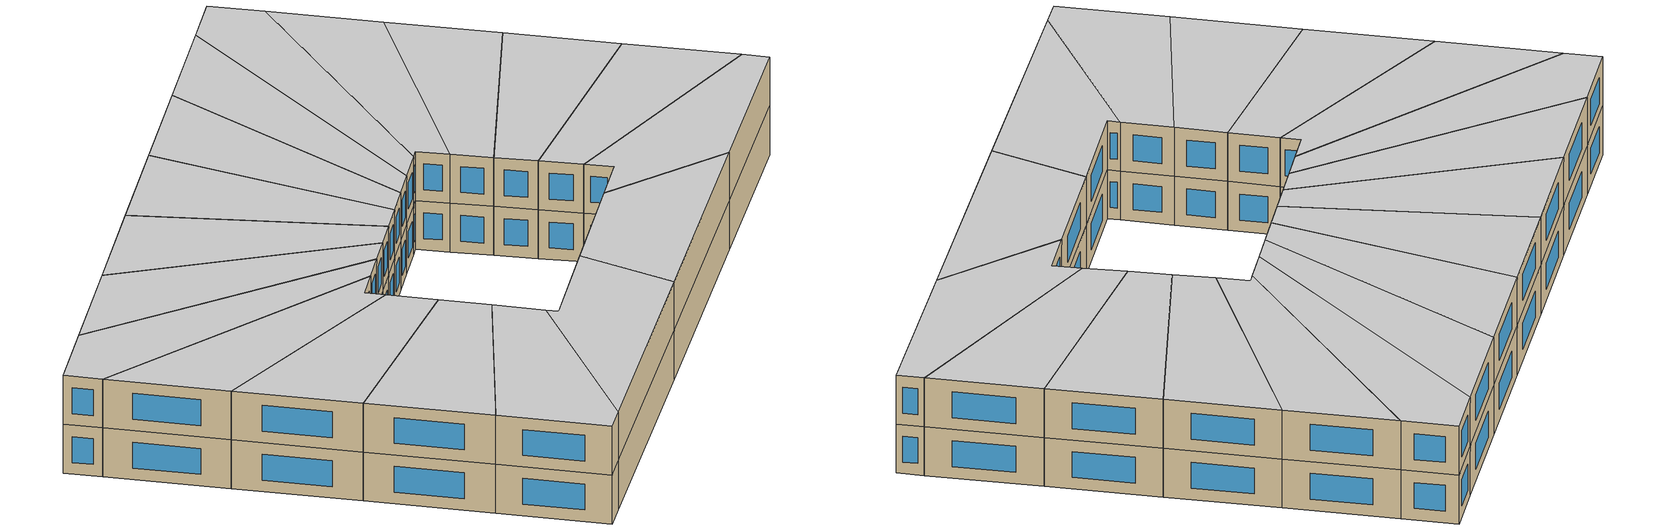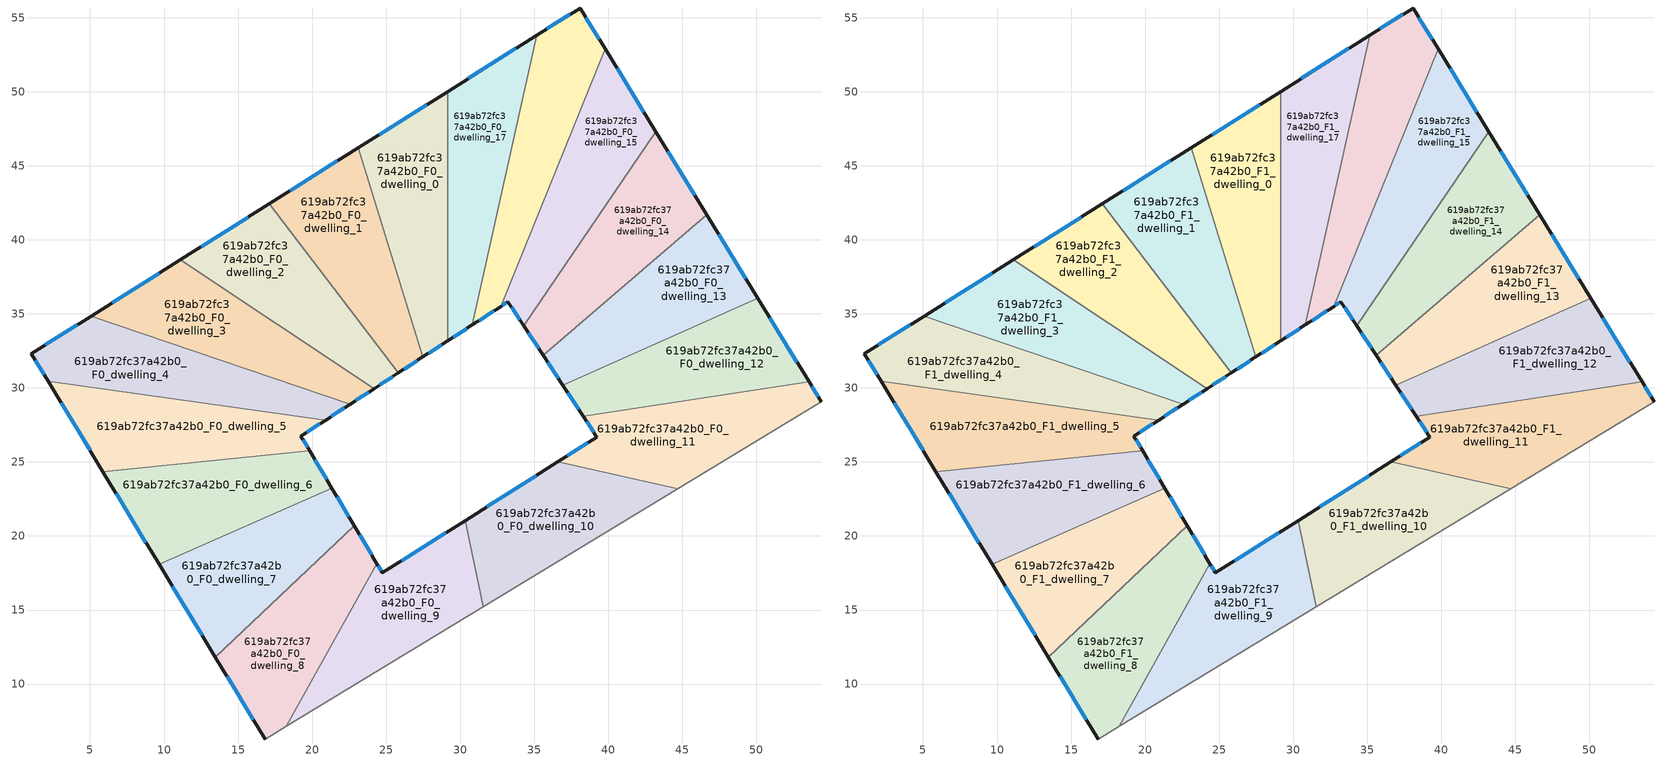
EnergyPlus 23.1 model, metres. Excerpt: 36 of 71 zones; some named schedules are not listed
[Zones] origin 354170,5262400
619ab72fc37a42b0_F0_dwelling_0
 floor ground (EU_floor_Construction): 29.15,50.01 29.15,33.17 27.48,32.09 23.12,46.22 z0
 wall outside (EU_wall_Construction): 27.48,32.09 29.15,33.17 / 29.15,50.01 23.12,46.22 z0:3
 wall to 619ab72fc37a42b0_F0_dwelling_1 (EU_wall_Construction): 23.12,46.22 27.48,32.09 z0:3
 wall to 619ab72fc37a42b0_F0_dwelling_17 (EU_wall_Construction): 29.15,33.17 29.15,50.01 z0:3
 window (EU_Window_Construction): 27.87,32.34 28.75,32.91 / 27.73,49.12 24.54,47.11 z0.7:2.3
619ab72fc37a42b0_F0_dwelling_1
 floor ground (EU_floor_Construction): 23.12,46.22 27.48,32.09 25.83,31.02 17.11,42.43 z0
 wall outside (EU_wall_Construction): 25.83,31.02 27.48,32.09 / 23.12,46.22 17.11,42.43 z0:3
 wall to 619ab72fc37a42b0_F0_dwelling_2 (EU_wall_Construction): 17.11,42.43 25.83,31.02 z0:3
 window (EU_Window_Construction): 26.22,31.27 27.09,31.84 / 21.71,45.33 18.52,43.32 z0.7:2.3
619ab72fc37a42b0_F0_dwelling_10
 floor ground (EU_floor_Construction): 44.69,23.2 31.55,15.22 30.33,21.04 36.6,25.01 z0
 wall outside (EU_wall_Construction): 36.6,25.01 30.33,21.04 z0:3
 wall to 619ab72fc37a42b0_F0_dwelling_11 (EU_wall_Construction): 44.69,23.2 36.6,25.01 z0:3
 wall adiabatic (EU_wall_Construction): 31.55,15.22 44.69,23.2 z0:3
 wall to 619ab72fc37a42b0_F0_dwelling_9 (EU_wall_Construction): 30.33,21.04 31.55,15.22 z0:3
 window (EU_Window_Construction): 35.12,24.08 31.8,21.97 z0.7:2.3
619ab72fc37a42b0_F0_dwelling_11
 floor ground (EU_floor_Construction): 53.56,30.41 54.38,29.07 44.69,23.2 36.6,25.01 39.24,26.68 38.32,28.08 z0
 wall outside (EU_wall_Construction): 38.32,28.08 39.24,26.68 36.6,25.01 / 54.38,29.07 53.56,30.41 z0:3
 wall to 619ab72fc37a42b0_F0_dwelling_12 (EU_wall_Construction): 53.56,30.41 38.32,28.08 z0:3
 wall adiabatic (EU_wall_Construction): 44.69,23.2 54.38,29.07 z0:3
 window (EU_Window_Construction): 38.62,26.29 37.22,25.4 / 38.53,27.75 39.02,27.01 / 54.18,29.39 53.75,30.09 z0.7:2.3
619ab72fc37a42b0_F0_dwelling_12
 floor ground (EU_floor_Construction): 50.1,36.06 53.56,30.41 38.32,28.08 36.94,30.17 z0
 wall outside (EU_wall_Construction): 36.94,30.17 38.32,28.08 / 53.56,30.41 50.1,36.06 z0:3
 wall to 619ab72fc37a42b0_F0_dwelling_13 (EU_wall_Construction): 50.1,36.06 36.94,30.17 z0:3
 window (EU_Window_Construction): 37.26,29.68 37.99,28.57 / 52.74,31.73 50.91,34.73 z0.7:2.3
619ab72fc37a42b0_F0_dwelling_13
 floor ground (EU_floor_Construction): 46.65,41.69 50.1,36.06 36.94,30.17 35.6,32.21 z0
 wall outside (EU_wall_Construction): 35.6,32.21 36.94,30.17 / 50.1,36.06 46.65,41.69 z0:3
 wall to 619ab72fc37a42b0_F0_dwelling_14 (EU_wall_Construction): 46.65,41.69 35.6,32.21 z0:3
 window (EU_Window_Construction): 35.91,31.73 36.63,30.65 / 49.29,37.38 47.46,40.36 z0.7:2.3
619ab72fc37a42b0_F0_dwelling_14
 floor ground (EU_floor_Construction): 43.21,47.3 46.65,41.69 35.6,32.21 34.28,34.21 z0
 wall outside (EU_wall_Construction): 34.28,34.21 35.6,32.21 / 46.65,41.69 43.21,47.3 z0:3
 wall to 619ab72fc37a42b0_F0_dwelling_15 (EU_wall_Construction): 43.21,47.3 34.28,34.21 z0:3
 window (EU_Window_Construction): 34.59,33.74 35.29,32.68 / 45.84,43.01 44.02,45.98 z0.7:2.3
619ab72fc37a42b0_F0_dwelling_15
 floor ground (EU_floor_Construction): 39.79,52.89 43.21,47.3 34.28,34.21 33.22,35.82 32.72,35.49 z0
 wall outside (EU_wall_Construction): 32.72,35.49 33.22,35.82 34.28,34.21 / 43.21,47.3 39.79,52.89 z0:3
 wall to 619ab72fc37a42b0_F0_dwelling_16 (EU_wall_Construction): 39.79,52.89 32.72,35.49 z0:3
 window (EU_Window_Construction): 33.47,35.44 34.03,34.58 / 32.84,35.57 33.11,35.74 / 42.41,48.61 40.59,51.58 z0.7:2.3
619ab72fc37a42b0_F0_dwelling_16
 floor ground (EU_floor_Construction): 38.1,55.65 39.79,52.89 32.72,35.49 30.83,34.26 35.17,53.81 z0
 wall outside (EU_wall_Construction): 30.83,34.26 32.72,35.49 / 39.79,52.89 38.1,55.65 35.17,53.81 z0:3
 wall to 619ab72fc37a42b0_F0_dwelling_17 (EU_wall_Construction): 35.17,53.81 30.83,34.26 z0:3
 window (EU_Window_Construction): 31.28,34.55 32.28,35.2 / 37.41,55.22 35.86,54.24 / 39.39,53.54 38.49,55 z0.7:2.3
619ab72fc37a42b0_F0_dwelling_17
 floor ground (EU_floor_Construction): 35.17,53.81 30.83,34.26 29.15,33.17 29.15,50.01 z0
 wall outside (EU_wall_Construction): 29.15,33.17 30.83,34.26 / 35.17,53.81 29.15,50.01 z0:3
 window (EU_Window_Construction): 29.54,33.43 30.44,34.01 / 33.76,52.92 30.56,50.91 z0.7:2.3
619ab72fc37a42b0_F0_dwelling_2
 floor ground (EU_floor_Construction): 17.11,42.43 25.83,31.02 24.2,29.96 11.09,38.64 z0
 wall outside (EU_wall_Construction): 24.2,29.96 25.83,31.02 / 17.11,42.43 11.09,38.64 z0:3
 wall to 619ab72fc37a42b0_F0_dwelling_3 (EU_wall_Construction): 11.09,38.64 24.2,29.96 z0:3
 window (EU_Window_Construction): 24.58,30.21 25.44,30.77 / 15.69,41.54 12.51,39.53 z0.7:2.3
619ab72fc37a42b0_F0_dwelling_3
 floor ground (EU_floor_Construction): 24.2,29.96 22.58,28.91 5.09,34.85 11.09,38.64 z0
 wall outside (EU_wall_Construction): 22.58,28.91 24.2,29.96 / 11.09,38.64 5.09,34.85 z0:3
 wall to 619ab72fc37a42b0_F0_dwelling_4 (EU_wall_Construction): 5.09,34.85 22.58,28.91 z0:3
 window (EU_Window_Construction): 22.96,29.15 23.82,29.71 / 9.68,37.75 6.5,35.74 z0.7:2.3
619ab72fc37a42b0_F0_dwelling_4
 floor ground (EU_floor_Construction): 22.58,28.91 20.91,27.82 2.18,30.43 1.04,32.3 5.09,34.85 z0
 wall outside (EU_wall_Construction): 20.91,27.82 22.58,28.91 / 5.09,34.85 1.04,32.3 2.18,30.43 z0:3
 wall to 619ab72fc37a42b0_F0_dwelling_5 (EU_wall_Construction): 2.18,30.43 20.91,27.82 z0:3
 window (EU_Window_Construction): 21.3,28.08 22.19,28.65 / 1.31,31.86 1.91,30.87 / 4.14,34.25 1.99,32.9 z0.7:2.3
619ab72fc37a42b0_F0_dwelling_5
 floor ground (EU_floor_Construction): 20.91,27.82 19.24,26.75 19.84,25.74 5.87,24.34 2.18,30.43 z0
 wall outside (EU_wall_Construction): 19.84,25.74 19.24,26.75 20.91,27.82 / 2.18,30.43 5.87,24.34 z0:3
 wall to 619ab72fc37a42b0_F0_dwelling_6 (EU_wall_Construction): 5.87,24.34 19.84,25.74 z0:3
 window (EU_Window_Construction): 19.64,27 20.52,27.57 / 19.7,25.98 19.38,26.51 / 3.04,29 5,25.77 z0.7:2.3
619ab72fc37a42b0_F0_dwelling_6
 floor ground (EU_floor_Construction): 19.84,25.74 21.34,23.23 9.67,18.09 5.87,24.34 z0
 wall outside (EU_wall_Construction): 21.34,23.23 19.84,25.74 / 5.87,24.34 9.67,18.09 z0:3
 wall to 619ab72fc37a42b0_F0_dwelling_7 (EU_wall_Construction): 9.67,18.09 21.34,23.23 z0:3
 window (EU_Window_Construction): 20.98,23.82 20.19,25.15 / 6.76,22.87 8.78,19.56 z0.7:2.3
619ab72fc37a42b0_F0_dwelling_7
 floor ground (EU_floor_Construction): 21.34,23.23 22.84,20.7 13.47,11.82 9.67,18.09 z0
 wall outside (EU_wall_Construction): 22.84,20.7 21.34,23.23 / 9.67,18.09 13.47,11.82 z0:3
 wall to 619ab72fc37a42b0_F0_dwelling_8 (EU_wall_Construction): 13.47,11.82 22.84,20.7 z0:3
 window (EU_Window_Construction): 22.49,21.29 21.69,22.64 / 10.56,16.61 12.58,13.29 z0.7:2.3
619ab72fc37a42b0_F0_dwelling_8
 floor ground (EU_floor_Construction): 22.84,20.7 24.38,18.12 18.27,7.16 16.83,6.29 13.47,11.82 z0
 wall outside (EU_wall_Construction): 24.38,18.12 22.84,20.7 / 13.47,11.82 16.83,6.29 z0:3
 wall to 619ab72fc37a42b0_F0_dwelling_9 (EU_wall_Construction): 18.27,7.16 24.38,18.12 z0:3
 wall adiabatic (EU_wall_Construction): 16.83,6.29 18.27,7.16 z0:3
 window (EU_Window_Construction): 24.01,18.72 23.2,20.09 / 14.26,10.52 16.04,7.59 z0.7:2.3
619ab72fc37a42b0_F0_dwelling_9
 floor ground (EU_floor_Construction): 30.33,21.04 31.55,15.22 18.27,7.16 24.38,18.12 24.74,17.5 z0
 wall outside (EU_wall_Construction): 30.33,21.04 24.74,17.5 24.38,18.12 z0:3
 wall adiabatic (EU_wall_Construction): 18.27,7.16 31.55,15.22 z0:3
 window (EU_Window_Construction): 24.66,17.65 24.46,17.97 / 29.02,20.21 26.05,18.33 z0.7:2.3
619ab72fc37a42b0_F1_dwelling_0
 floor to 619ab72fc37a42b0_F0_dwelling_0 (EU_floor_Construction): 29.15,50.01 29.15,33.17 27.48,32.09 23.12,46.22 z3
 wall outside (EU_wall_Construction): 27.48,32.09 29.15,33.17 / 29.15,50.01 23.12,46.22 z3:6
 wall to 619ab72fc37a42b0_F1_dwelling_1 (EU_wall_Construction): 23.12,46.22 27.48,32.09 z3:6
 wall to 619ab72fc37a42b0_F1_dwelling_17 (EU_wall_Construction): 29.15,33.17 29.15,50.01 z3:6
 window (EU_Window_Construction): 27.87,32.34 28.75,32.91 / 27.73,49.12 24.54,47.11 z3.7:5.3
 ceiling to 619ab72fc37a42b0_F2_dwelling_0 (EU_floor_Construction): 29.15,33.17 29.15,50.01 23.12,46.22 27.48,32.09 z6
619ab72fc37a42b0_F1_dwelling_1
 floor to 619ab72fc37a42b0_F0_dwelling_1 (EU_floor_Construction): 23.12,46.22 27.48,32.09 25.83,31.02 17.11,42.43 z3
 wall outside (EU_wall_Construction): 25.83,31.02 27.48,32.09 / 23.12,46.22 17.11,42.43 z3:6
 wall to 619ab72fc37a42b0_F1_dwelling_2 (EU_wall_Construction): 17.11,42.43 25.83,31.02 z3:6
 window (EU_Window_Construction): 26.22,31.27 27.09,31.84 / 21.71,45.33 18.52,43.32 z3.7:5.3
 ceiling to 619ab72fc37a42b0_F2_dwelling_1 (EU_floor_Construction): 27.48,32.09 23.12,46.22 17.11,42.43 25.83,31.02 z6
619ab72fc37a42b0_F1_dwelling_10
 floor to 619ab72fc37a42b0_F0_dwelling_10 (EU_floor_Construction): 44.69,23.2 31.55,15.22 30.33,21.04 36.6,25.01 z3
 wall outside (EU_wall_Construction): 36.6,25.01 30.33,21.04 z3:6
 wall to 619ab72fc37a42b0_F1_dwelling_11 (EU_wall_Construction): 44.69,23.2 36.6,25.01 z3:6
 wall adiabatic (EU_wall_Construction): 31.55,15.22 44.69,23.2 z3:6
 wall to 619ab72fc37a42b0_F1_dwelling_9 (EU_wall_Construction): 30.33,21.04 31.55,15.22 z3:6
 window (EU_Window_Construction): 35.12,24.08 31.8,21.97 z3.7:5.3
 ceiling to 619ab72fc37a42b0_F2_dwelling_10 (EU_floor_Construction): 44.69,23.2 36.6,25.01 30.33,21.04 31.55,15.22 z6
619ab72fc37a42b0_F1_dwelling_11
 floor to 619ab72fc37a42b0_F0_dwelling_11 (EU_floor_Construction): 53.56,30.41 54.38,29.07 44.69,23.2 36.6,25.01 39.24,26.68 38.32,28.08 z3
 wall outside (EU_wall_Construction): 38.32,28.08 39.24,26.68 36.6,25.01 / 54.38,29.07 53.56,30.41 z3:6
 wall to 619ab72fc37a42b0_F1_dwelling_12 (EU_wall_Construction): 53.56,30.41 38.32,28.08 z3:6
 wall adiabatic (EU_wall_Construction): 44.69,23.2 54.38,29.07 z3:6
 window (EU_Window_Construction): 38.62,26.29 37.22,25.4 / 38.53,27.75 39.02,27.01 / 54.18,29.39 53.75,30.09 z3.7:5.3
 ceiling to 619ab72fc37a42b0_F2_dwelling_11 (EU_floor_Construction): 54.38,29.07 53.56,30.41 38.32,28.08 39.24,26.68 36.6,25.01 44.69,23.2 z6
619ab72fc37a42b0_F1_dwelling_12
 floor to 619ab72fc37a42b0_F0_dwelling_12 (EU_floor_Construction): 50.1,36.06 53.56,30.41 38.32,28.08 36.94,30.17 z3
 wall outside (EU_wall_Construction): 36.94,30.17 38.32,28.08 / 53.56,30.41 50.1,36.06 z3:6
 wall to 619ab72fc37a42b0_F1_dwelling_13 (EU_wall_Construction): 50.1,36.06 36.94,30.17 z3:6
 window (EU_Window_Construction): 37.26,29.68 37.99,28.57 / 52.74,31.73 50.91,34.73 z3.7:5.3
 ceiling to 619ab72fc37a42b0_F2_dwelling_12 (EU_floor_Construction): 53.56,30.41 50.1,36.06 36.94,30.17 38.32,28.08 z6
619ab72fc37a42b0_F1_dwelling_13
 floor to 619ab72fc37a42b0_F0_dwelling_13 (EU_floor_Construction): 46.65,41.69 50.1,36.06 36.94,30.17 35.6,32.21 z3
 wall outside (EU_wall_Construction): 35.6,32.21 36.94,30.17 / 50.1,36.06 46.65,41.69 z3:6
 wall to 619ab72fc37a42b0_F1_dwelling_14 (EU_wall_Construction): 46.65,41.69 35.6,32.21 z3:6
 window (EU_Window_Construction): 35.91,31.73 36.63,30.65 / 49.29,37.38 47.46,40.36 z3.7:5.3
 ceiling to 619ab72fc37a42b0_F2_dwelling_13 (EU_floor_Construction): 50.1,36.06 46.65,41.69 35.6,32.21 36.94,30.17 z6
619ab72fc37a42b0_F1_dwelling_14
 floor to 619ab72fc37a42b0_F0_dwelling_14 (EU_floor_Construction): 43.21,47.3 46.65,41.69 35.6,32.21 34.28,34.21 z3
 wall outside (EU_wall_Construction): 34.28,34.21 35.6,32.21 / 46.65,41.69 43.21,47.3 z3:6
 wall to 619ab72fc37a42b0_F1_dwelling_15 (EU_wall_Construction): 43.21,47.3 34.28,34.21 z3:6
 window (EU_Window_Construction): 34.59,33.74 35.29,32.68 / 45.84,43.01 44.02,45.98 z3.7:5.3
 ceiling to 619ab72fc37a42b0_F2_dwelling_14 (EU_floor_Construction): 46.65,41.69 43.21,47.3 34.28,34.21 35.6,32.21 z6
619ab72fc37a42b0_F1_dwelling_15
 floor to 619ab72fc37a42b0_F0_dwelling_15 (EU_floor_Construction): 39.79,52.89 43.21,47.3 34.28,34.21 33.22,35.82 32.72,35.49 z3
 wall outside (EU_wall_Construction): 32.72,35.49 33.22,35.82 34.28,34.21 / 43.21,47.3 39.79,52.89 z3:6
 wall to 619ab72fc37a42b0_F1_dwelling_16 (EU_wall_Construction): 39.79,52.89 32.72,35.49 z3:6
 window (EU_Window_Construction): 33.47,35.44 34.03,34.58 / 32.84,35.57 33.11,35.74 / 42.41,48.61 40.59,51.58 z3.7:5.3
 ceiling to 619ab72fc37a42b0_F2_dwelling_15 (EU_floor_Construction): 34.28,34.21 43.21,47.3 39.79,52.89 32.72,35.49 33.22,35.82 z6
619ab72fc37a42b0_F1_dwelling_16
 floor to 619ab72fc37a42b0_F0_dwelling_16 (EU_floor_Construction): 38.1,55.65 39.79,52.89 32.72,35.49 30.83,34.26 35.17,53.81 z3
 wall outside (EU_wall_Construction): 30.83,34.26 32.72,35.49 / 39.79,52.89 38.1,55.65 35.17,53.81 z3:6
 wall to 619ab72fc37a42b0_F1_dwelling_17 (EU_wall_Construction): 35.17,53.81 30.83,34.26 z3:6
 window (EU_Window_Construction): 31.28,34.55 32.28,35.2 / 37.41,55.22 35.86,54.24 / 39.39,53.54 38.49,55 z3.7:5.3
 ceiling to 619ab72fc37a42b0_F2_dwelling_16 (EU_floor_Construction): 32.72,35.49 39.79,52.89 38.1,55.65 35.17,53.81 30.83,34.26 z6
619ab72fc37a42b0_F1_dwelling_17
 floor to 619ab72fc37a42b0_F0_dwelling_17 (EU_floor_Construction): 35.17,53.81 30.83,34.26 29.15,33.17 29.15,50.01 z3
 wall outside (EU_wall_Construction): 29.15,33.17 30.83,34.26 / 35.17,53.81 29.15,50.01 z3:6
 window (EU_Window_Construction): 29.54,33.43 30.44,34.01 / 33.76,52.92 30.56,50.91 z3.7:5.3
 ceiling to 619ab72fc37a42b0_F2_dwelling_17 (EU_floor_Construction): 30.83,34.26 35.17,53.81 29.15,50.01 29.15,33.17 z6
619ab72fc37a42b0_F1_dwelling_2
 floor to 619ab72fc37a42b0_F0_dwelling_2 (EU_floor_Construction): 17.11,42.43 25.83,31.02 24.2,29.96 11.09,38.64 z3
 wall outside (EU_wall_Construction): 24.2,29.96 25.83,31.02 / 17.11,42.43 11.09,38.64 z3:6
 wall to 619ab72fc37a42b0_F1_dwelling_3 (EU_wall_Construction): 11.09,38.64 24.2,29.96 z3:6
 window (EU_Window_Construction): 24.58,30.21 25.44,30.77 / 15.69,41.54 12.51,39.53 z3.7:5.3
 ceiling to 619ab72fc37a42b0_F2_dwelling_2 (EU_floor_Construction): 25.83,31.02 17.11,42.43 11.09,38.64 24.2,29.96 z6
619ab72fc37a42b0_F1_dwelling_3
 floor to 619ab72fc37a42b0_F0_dwelling_3 (EU_floor_Construction): 24.2,29.96 22.58,28.91 5.09,34.85 11.09,38.64 z3
 wall outside (EU_wall_Construction): 22.58,28.91 24.2,29.96 / 11.09,38.64 5.09,34.85 z3:6
 wall to 619ab72fc37a42b0_F1_dwelling_4 (EU_wall_Construction): 5.09,34.85 22.58,28.91 z3:6
 window (EU_Window_Construction): 22.96,29.15 23.82,29.71 / 9.68,37.75 6.5,35.74 z3.7:5.3
 ceiling to 619ab72fc37a42b0_F2_dwelling_3 (EU_floor_Construction): 24.2,29.96 11.09,38.64 5.09,34.85 22.58,28.91 z6
619ab72fc37a42b0_F1_dwelling_4
 floor to 619ab72fc37a42b0_F0_dwelling_4 (EU_floor_Construction): 22.58,28.91 20.91,27.82 2.18,30.43 1.04,32.3 5.09,34.85 z3
 wall outside (EU_wall_Construction): 20.91,27.82 22.58,28.91 / 5.09,34.85 1.04,32.3 2.18,30.43 z3:6
 wall to 619ab72fc37a42b0_F1_dwelling_5 (EU_wall_Construction): 2.18,30.43 20.91,27.82 z3:6
 window (EU_Window_Construction): 21.3,28.08 22.19,28.65 / 1.31,31.86 1.91,30.87 / 4.14,34.25 1.99,32.9 z3.7:5.3
 ceiling to 619ab72fc37a42b0_F2_dwelling_4 (EU_floor_Construction): 22.58,28.91 5.09,34.85 1.04,32.3 2.18,30.43 20.91,27.82 z6
619ab72fc37a42b0_F1_dwelling_5
 floor to 619ab72fc37a42b0_F0_dwelling_5 (EU_floor_Construction): 20.91,27.82 19.24,26.75 19.84,25.74 5.87,24.34 2.18,30.43 z3
 wall outside (EU_wall_Construction): 19.84,25.74 19.24,26.75 20.91,27.82 / 2.18,30.43 5.87,24.34 z3:6
 wall to 619ab72fc37a42b0_F1_dwelling_6 (EU_wall_Construction): 5.87,24.34 19.84,25.74 z3:6
 window (EU_Window_Construction): 19.64,27 20.52,27.57 / 19.7,25.98 19.38,26.51 / 3.04,29 5,25.77 z3.7:5.3
 ceiling to 619ab72fc37a42b0_F2_dwelling_5 (EU_floor_Construction): 19.84,25.74 19.24,26.75 20.91,27.82 2.18,30.43 5.87,24.34 z6
619ab72fc37a42b0_F1_dwelling_6
 floor to 619ab72fc37a42b0_F0_dwelling_6 (EU_floor_Construction): 19.84,25.74 21.34,23.23 9.67,18.09 5.87,24.34 z3
 wall outside (EU_wall_Construction): 21.34,23.23 19.84,25.74 / 5.87,24.34 9.67,18.09 z3:6
 wall to 619ab72fc37a42b0_F1_dwelling_7 (EU_wall_Construction): 9.67,18.09 21.34,23.23 z3:6
 window (EU_Window_Construction): 20.98,23.82 20.19,25.15 / 6.76,22.87 8.78,19.56 z3.7:5.3
 ceiling to 619ab72fc37a42b0_F2_dwelling_6 (EU_floor_Construction): 21.34,23.23 19.84,25.74 5.87,24.34 9.67,18.09 z6
619ab72fc37a42b0_F1_dwelling_7
 floor to 619ab72fc37a42b0_F0_dwelling_7 (EU_floor_Construction): 21.34,23.23 22.84,20.7 13.47,11.82 9.67,18.09 z3
 wall outside (EU_wall_Construction): 22.84,20.7 21.34,23.23 / 9.67,18.09 13.47,11.82 z3:6
 wall to 619ab72fc37a42b0_F1_dwelling_8 (EU_wall_Construction): 13.47,11.82 22.84,20.7 z3:6
 window (EU_Window_Construction): 22.49,21.29 21.69,22.64 / 10.56,16.61 12.58,13.29 z3.7:5.3
 ceiling to 619ab72fc37a42b0_F2_dwelling_7 (EU_floor_Construction): 22.84,20.7 21.34,23.23 9.67,18.09 13.47,11.82 z6
619ab72fc37a42b0_F1_dwelling_8
 floor to 619ab72fc37a42b0_F0_dwelling_8 (EU_floor_Construction): 22.84,20.7 24.38,18.12 18.27,7.16 16.83,6.29 13.47,11.82 z3
 wall outside (EU_wall_Construction): 24.38,18.12 22.84,20.7 / 13.47,11.82 16.83,6.29 z3:6
 wall to 619ab72fc37a42b0_F1_dwelling_9 (EU_wall_Construction): 18.27,7.16 24.38,18.12 z3:6
 wall adiabatic (EU_wall_Construction): 16.83,6.29 18.27,7.16 z3:6
 window (EU_Window_Construction): 24.01,18.72 23.2,20.09 / 14.26,10.52 16.04,7.59 z3.7:5.3
 ceiling to 619ab72fc37a42b0_F2_dwelling_8 (EU_floor_Construction): 18.27,7.16 24.38,18.12 22.84,20.7 13.47,11.82 16.83,6.29 z6
619ab72fc37a42b0_F1_dwelling_9
 floor to 619ab72fc37a42b0_F0_dwelling_9 (EU_floor_Construction): 30.33,21.04 31.55,15.22 18.27,7.16 24.38,18.12 24.74,17.5 z3
 wall outside (EU_wall_Construction): 30.33,21.04 24.74,17.5 24.38,18.12 z3:6
 wall adiabatic (EU_wall_Construction): 18.27,7.16 31.55,15.22 z3:6
 window (EU_Window_Construction): 24.66,17.65 24.46,17.97 / 29.02,20.21 26.05,18.33 z3.7:5.3
 ceiling to 619ab72fc37a42b0_F2_dwelling_9 (EU_floor_Construction): 31.55,15.22 30.33,21.04 24.74,17.5 24.38,18.12 18.27,7.16 z6
[Building]
EU S2 Campaign: North Axis=0; Terrain=City; Solar Distribution=FullExterior
[Site:Location]
Budapest.Ferenc.Liszt.Intl.AP: Latitude=47.437; Longitude=19.256; Time Zone=1; Elevation=185
[SizingPeriod:WeatherFileDays]
AnnualSizingPeriod: Begin Month=1; Begin Day of Month=1; End Month=12; End Day of Month=31; Day of Week for Start Day=Monday; Use Weather File Daylight Saving Period=No; Use Weather File Rain and Snow Indicators=No
[MATERIAL]
EU_InternalMass_Material: Roughness=MediumRough; Thickness=0.1; Conductivity=1; Density=1800; Specific Heat=900; Thermal Absorptance=0.9; Solar Absorptance=0.7; Visible Absorptance=0.7
[MATERIAL:NOMASS] Roughness=MediumRough; Thermal Absorptance=0.9; Solar Absorptance=0.7; Visible Absorptance=0.7
Name | Thermal Resistance
EU_wall_NoMass | 0.832559
EU_floor_NoMass | 0.872794
[WINDOWMATERIAL:SIMPLEGLAZINGSYSTEM]
EU_Window_SimpleGlazing: UFactor=2.79869; Solar Heat Gain Coefficient=0.75; Visible Transmittance=0.75
[CONSTRUCTION]
EU_wall_Construction: EU_wall_NoMass
EU_floor_Construction: EU_floor_NoMass
EU_Window_Construction: EU_Window_SimpleGlazing
EU_InternalMass_Construction: EU_InternalMass_Material
[ZONE] Type=1; Multiplier=1; Ceiling Height=autocalculate; Floor Area=autocalculate; Part of Total Floor Area=Yes
Name | Volume
619ab72fc37a42b0_F0_dwelling_0; 619ab72fc37a42b0_F1_dwelling_0 | 194.593
619ab72fc37a42b0_F0_dwelling_1; 619ab72fc37a42b0_F1_dwelling_1 | 194.573
619ab72fc37a42b0_F0_dwelling_10; 619ab72fc37a42b0_F1_dwelling_10 | 194.574
619ab72fc37a42b0_F0_dwelling_11; 619ab72fc37a42b0_F1_dwelling_11; 619ab72fc37a42b0_F0_dwelling_14; 619ab72fc37a42b0_F1_dwelling_14 | 194.588
619ab72fc37a42b0_F0_dwelling_12; 619ab72fc37a42b0_F1_dwelling_12 | 194.58
619ab72fc37a42b0_F0_dwelling_13; 619ab72fc37a42b0_F1_dwelling_13; 619ab72fc37a42b0_F0_dwelling_8; 619ab72fc37a42b0_F1_dwelling_8 | 194.547
619ab72fc37a42b0_F0_dwelling_15; 619ab72fc37a42b0_F1_dwelling_15; 619ab72fc37a42b0_F0_dwelling_6; 619ab72fc37a42b0_F1_dwelling_6 | 194.566
619ab72fc37a42b0_F0_dwelling_16; 619ab72fc37a42b0_F1_dwelling_16 | 194.614
619ab72fc37a42b0_F0_dwelling_17; 619ab72fc37a42b0_F1_dwelling_17 | 194.557
619ab72fc37a42b0_F0_dwelling_2; 619ab72fc37a42b0_F1_dwelling_2; 619ab72fc37a42b0_F0_dwelling_9; 619ab72fc37a42b0_F1_dwelling_9 | 194.562
619ab72fc37a42b0_F0_dwelling_3; 619ab72fc37a42b0_F1_dwelling_3; 619ab72fc37a42b0_F0_dwelling_5; 619ab72fc37a42b0_F1_dwelling_5 | 194.552
619ab72fc37a42b0_F0_dwelling_4; 619ab72fc37a42b0_F1_dwelling_4 | 194.587
619ab72fc37a42b0_F0_dwelling_7; 619ab72fc37a42b0_F1_dwelling_7 | 194.605
[INTERNALMASS] Construction=EU_InternalMass_Construction
Name | Zone or ZoneList | Surface Area
619ab72fc37a42b0_F0_dwelling_0_EU_InternalMass | 619ab72fc37a42b0_F0_dwelling_0 | 64.8643
619ab72fc37a42b0_F0_dwelling_1_EU_InternalMass | 619ab72fc37a42b0_F0_dwelling_1 | 64.8579
619ab72fc37a42b0_F0_dwelling_2_EU_InternalMass | 619ab72fc37a42b0_F0_dwelling_2 | 64.8541
619ab72fc37a42b0_F0_dwelling_3_EU_InternalMass | 619ab72fc37a42b0_F0_dwelling_3 | 64.8509
619ab72fc37a42b0_F0_dwelling_4_EU_InternalMass | 619ab72fc37a42b0_F0_dwelling_4 | 64.8622
619ab72fc37a42b0_F0_dwelling_5_EU_InternalMass | 619ab72fc37a42b0_F0_dwelling_5 | 64.8506
619ab72fc37a42b0_F0_dwelling_6_EU_InternalMass | 619ab72fc37a42b0_F0_dwelling_6 | 64.8552
619ab72fc37a42b0_F0_dwelling_7_EU_InternalMass | 619ab72fc37a42b0_F0_dwelling_7 | 64.8684
619ab72fc37a42b0_F0_dwelling_8_EU_InternalMass | 619ab72fc37a42b0_F0_dwelling_8 | 64.849
619ab72fc37a42b0_F0_dwelling_9_EU_InternalMass | 619ab72fc37a42b0_F0_dwelling_9 | 64.8537
619ab72fc37a42b0_F0_dwelling_10_EU_InternalMass | 619ab72fc37a42b0_F0_dwelling_10 | 64.858
619ab72fc37a42b0_F0_dwelling_11_EU_InternalMass | 619ab72fc37a42b0_F0_dwelling_11 | 64.8627
619ab72fc37a42b0_F0_dwelling_12_EU_InternalMass | 619ab72fc37a42b0_F0_dwelling_12 | 64.8599
619ab72fc37a42b0_F0_dwelling_13_EU_InternalMass | 619ab72fc37a42b0_F0_dwelling_13 | 64.8491
619ab72fc37a42b0_F0_dwelling_14_EU_InternalMass | 619ab72fc37a42b0_F0_dwelling_14 | 64.8625
619ab72fc37a42b0_F0_dwelling_15_EU_InternalMass | 619ab72fc37a42b0_F0_dwelling_15 | 64.8555
619ab72fc37a42b0_F0_dwelling_16_EU_InternalMass | 619ab72fc37a42b0_F0_dwelling_16 | 64.8713
619ab72fc37a42b0_F0_dwelling_17_EU_InternalMass | 619ab72fc37a42b0_F0_dwelling_17 | 64.8525
619ab72fc37a42b0_F1_dwelling_0_EU_InternalMass | 619ab72fc37a42b0_F1_dwelling_0 | 64.8643
619ab72fc37a42b0_F1_dwelling_1_EU_InternalMass | 619ab72fc37a42b0_F1_dwelling_1 | 64.8579
619ab72fc37a42b0_F1_dwelling_2_EU_InternalMass | 619ab72fc37a42b0_F1_dwelling_2 | 64.8541
619ab72fc37a42b0_F1_dwelling_3_EU_InternalMass | 619ab72fc37a42b0_F1_dwelling_3 | 64.8509
619ab72fc37a42b0_F1_dwelling_4_EU_InternalMass | 619ab72fc37a42b0_F1_dwelling_4 | 64.8622
619ab72fc37a42b0_F1_dwelling_5_EU_InternalMass | 619ab72fc37a42b0_F1_dwelling_5 | 64.8506
619ab72fc37a42b0_F1_dwelling_6_EU_InternalMass | 619ab72fc37a42b0_F1_dwelling_6 | 64.8552
619ab72fc37a42b0_F1_dwelling_7_EU_InternalMass | 619ab72fc37a42b0_F1_dwelling_7 | 64.8684
619ab72fc37a42b0_F1_dwelling_8_EU_InternalMass | 619ab72fc37a42b0_F1_dwelling_8 | 64.849
619ab72fc37a42b0_F1_dwelling_9_EU_InternalMass | 619ab72fc37a42b0_F1_dwelling_9 | 64.8537
619ab72fc37a42b0_F1_dwelling_10_EU_InternalMass | 619ab72fc37a42b0_F1_dwelling_10 | 64.858
619ab72fc37a42b0_F1_dwelling_11_EU_InternalMass | 619ab72fc37a42b0_F1_dwelling_11 | 64.8627
619ab72fc37a42b0_F1_dwelling_12_EU_InternalMass | 619ab72fc37a42b0_F1_dwelling_12 | 64.8599
619ab72fc37a42b0_F1_dwelling_13_EU_InternalMass | 619ab72fc37a42b0_F1_dwelling_13 | 64.8491
619ab72fc37a42b0_F1_dwelling_14_EU_InternalMass | 619ab72fc37a42b0_F1_dwelling_14 | 64.8625
619ab72fc37a42b0_F1_dwelling_15_EU_InternalMass | 619ab72fc37a42b0_F1_dwelling_15 | 64.8555
619ab72fc37a42b0_F1_dwelling_16_EU_InternalMass | 619ab72fc37a42b0_F1_dwelling_16 | 64.8713
619ab72fc37a42b0_F1_dwelling_17_EU_InternalMass | 619ab72fc37a42b0_F1_dwelling_17 | 64.8525
[OTHEREQUIPMENT] Fuel Type=Electricity; Design Level Calculation Method=Watts/Area; Power per Zone Floor Area=1; Fraction Latent=0; Fraction Radiant=0; Fraction Lost=0; Carbon Dioxide Generation Rate=0; EndUse Subcategory=EU_Step8_InternalGains
Name | Zone or ZoneList or Space or SpaceList | Schedule
EU_Step8_InternalGain_619ab72fc37a42b0_F0_dwelling_0_f000 | 619ab72fc37a42b0_F0_dwelling_0 | EU_Step8_GainSchedule_619ab72fc37a42b0_F0_dwelling_0_f000
EU_Step8_InternalGain_619ab72fc37a42b0_F0_dwelling_1_f000 | 619ab72fc37a42b0_F0_dwelling_1 | EU_Step8_GainSchedule_619ab72fc37a42b0_F0_dwelling_1_f000
EU_Step8_InternalGain_619ab72fc37a42b0_F0_dwelling_2_f000 | 619ab72fc37a42b0_F0_dwelling_2 | EU_Step8_GainSchedule_619ab72fc37a42b0_F0_dwelling_2_f000
EU_Step8_InternalGain_619ab72fc37a42b0_F0_dwelling_3_f000 | 619ab72fc37a42b0_F0_dwelling_3 | EU_Step8_GainSchedule_619ab72fc37a42b0_F0_dwelling_3_f000
EU_Step8_InternalGain_619ab72fc37a42b0_F0_dwelling_4_f000 | 619ab72fc37a42b0_F0_dwelling_4 | EU_Step8_GainSchedule_619ab72fc37a42b0_F0_dwelling_4_f000
EU_Step8_InternalGain_619ab72fc37a42b0_F0_dwelling_5_f000 | 619ab72fc37a42b0_F0_dwelling_5 | EU_Step8_GainSchedule_619ab72fc37a42b0_F0_dwelling_5_f000
EU_Step8_InternalGain_619ab72fc37a42b0_F0_dwelling_6_f000 | 619ab72fc37a42b0_F0_dwelling_6 | EU_Step8_GainSchedule_619ab72fc37a42b0_F0_dwelling_6_f000
EU_Step8_InternalGain_619ab72fc37a42b0_F0_dwelling_7_f000 | 619ab72fc37a42b0_F0_dwelling_7 | EU_Step8_GainSchedule_619ab72fc37a42b0_F0_dwelling_7_f000
EU_Step8_InternalGain_619ab72fc37a42b0_F0_dwelling_8_f000 | 619ab72fc37a42b0_F0_dwelling_8 | EU_Step8_GainSchedule_619ab72fc37a42b0_F0_dwelling_8_f000
EU_Step8_InternalGain_619ab72fc37a42b0_F0_dwelling_9_f000 | 619ab72fc37a42b0_F0_dwelling_9 | EU_Step8_GainSchedule_619ab72fc37a42b0_F0_dwelling_9_f000
EU_Step8_InternalGain_619ab72fc37a42b0_F0_dwelling_10_f000 | 619ab72fc37a42b0_F0_dwelling_10 | EU_Step8_GainSchedule_619ab72fc37a42b0_F0_dwelling_10_f000
EU_Step8_InternalGain_619ab72fc37a42b0_F0_dwelling_11_f000 | 619ab72fc37a42b0_F0_dwelling_11 | EU_Step8_GainSchedule_619ab72fc37a42b0_F0_dwelling_11_f000
EU_Step8_InternalGain_619ab72fc37a42b0_F0_dwelling_12_f000 | 619ab72fc37a42b0_F0_dwelling_12 | EU_Step8_GainSchedule_619ab72fc37a42b0_F0_dwelling_12_f000
EU_Step8_InternalGain_619ab72fc37a42b0_F0_dwelling_13_f000 | 619ab72fc37a42b0_F0_dwelling_13 | EU_Step8_GainSchedule_619ab72fc37a42b0_F0_dwelling_13_f000
EU_Step8_InternalGain_619ab72fc37a42b0_F0_dwelling_14_f000 | 619ab72fc37a42b0_F0_dwelling_14 | EU_Step8_GainSchedule_619ab72fc37a42b0_F0_dwelling_14_f000
EU_Step8_InternalGain_619ab72fc37a42b0_F0_dwelling_15_f000 | 619ab72fc37a42b0_F0_dwelling_15 | EU_Step8_GainSchedule_619ab72fc37a42b0_F0_dwelling_15_f000
EU_Step8_InternalGain_619ab72fc37a42b0_F0_dwelling_16_f000 | 619ab72fc37a42b0_F0_dwelling_16 | EU_Step8_GainSchedule_619ab72fc37a42b0_F0_dwelling_16_f000
EU_Step8_InternalGain_619ab72fc37a42b0_F0_dwelling_17_f000 | 619ab72fc37a42b0_F0_dwelling_17 | EU_Step8_GainSchedule_619ab72fc37a42b0_F0_dwelling_17_f000
EU_Step8_InternalGain_619ab72fc37a42b0_F1_dwelling_0_f000 | 619ab72fc37a42b0_F1_dwelling_0 | EU_Step8_GainSchedule_619ab72fc37a42b0_F1_dwelling_0_f000
EU_Step8_InternalGain_619ab72fc37a42b0_F1_dwelling_1_f000 | 619ab72fc37a42b0_F1_dwelling_1 | EU_Step8_GainSchedule_619ab72fc37a42b0_F1_dwelling_1_f000
EU_Step8_InternalGain_619ab72fc37a42b0_F1_dwelling_2_f000 | 619ab72fc37a42b0_F1_dwelling_2 | EU_Step8_GainSchedule_619ab72fc37a42b0_F1_dwelling_2_f000
EU_Step8_InternalGain_619ab72fc37a42b0_F1_dwelling_3_f000 | 619ab72fc37a42b0_F1_dwelling_3 | EU_Step8_GainSchedule_619ab72fc37a42b0_F1_dwelling_3_f000
EU_Step8_InternalGain_619ab72fc37a42b0_F1_dwelling_4_f000 | 619ab72fc37a42b0_F1_dwelling_4 | EU_Step8_GainSchedule_619ab72fc37a42b0_F1_dwelling_4_f000
EU_Step8_InternalGain_619ab72fc37a42b0_F1_dwelling_5_f000 | 619ab72fc37a42b0_F1_dwelling_5 | EU_Step8_GainSchedule_619ab72fc37a42b0_F1_dwelling_5_f000
EU_Step8_InternalGain_619ab72fc37a42b0_F1_dwelling_6_f000 | 619ab72fc37a42b0_F1_dwelling_6 | EU_Step8_GainSchedule_619ab72fc37a42b0_F1_dwelling_6_f000
EU_Step8_InternalGain_619ab72fc37a42b0_F1_dwelling_7_f000 | 619ab72fc37a42b0_F1_dwelling_7 | EU_Step8_GainSchedule_619ab72fc37a42b0_F1_dwelling_7_f000
EU_Step8_InternalGain_619ab72fc37a42b0_F1_dwelling_8_f000 | 619ab72fc37a42b0_F1_dwelling_8 | EU_Step8_GainSchedule_619ab72fc37a42b0_F1_dwelling_8_f000
EU_Step8_InternalGain_619ab72fc37a42b0_F1_dwelling_9_f000 | 619ab72fc37a42b0_F1_dwelling_9 | EU_Step8_GainSchedule_619ab72fc37a42b0_F1_dwelling_9_f000
EU_Step8_InternalGain_619ab72fc37a42b0_F1_dwelling_10_f000 | 619ab72fc37a42b0_F1_dwelling_10 | EU_Step8_GainSchedule_619ab72fc37a42b0_F1_dwelling_10_f000
EU_Step8_InternalGain_619ab72fc37a42b0_F1_dwelling_11_f000 | 619ab72fc37a42b0_F1_dwelling_11 | EU_Step8_GainSchedule_619ab72fc37a42b0_F1_dwelling_11_f000
EU_Step8_InternalGain_619ab72fc37a42b0_F1_dwelling_12_f000 | 619ab72fc37a42b0_F1_dwelling_12 | EU_Step8_GainSchedule_619ab72fc37a42b0_F1_dwelling_12_f000
EU_Step8_InternalGain_619ab72fc37a42b0_F1_dwelling_13_f000 | 619ab72fc37a42b0_F1_dwelling_13 | EU_Step8_GainSchedule_619ab72fc37a42b0_F1_dwelling_13_f000
EU_Step8_InternalGain_619ab72fc37a42b0_F1_dwelling_14_f000 | 619ab72fc37a42b0_F1_dwelling_14 | EU_Step8_GainSchedule_619ab72fc37a42b0_F1_dwelling_14_f000
EU_Step8_InternalGain_619ab72fc37a42b0_F1_dwelling_15_f000 | 619ab72fc37a42b0_F1_dwelling_15 | EU_Step8_GainSchedule_619ab72fc37a42b0_F1_dwelling_15_f000
EU_Step8_InternalGain_619ab72fc37a42b0_F1_dwelling_16_f000 | 619ab72fc37a42b0_F1_dwelling_16 | EU_Step8_GainSchedule_619ab72fc37a42b0_F1_dwelling_16_f000
EU_Step8_InternalGain_619ab72fc37a42b0_F1_dwelling_17_f000 | 619ab72fc37a42b0_F1_dwelling_17 | EU_Step8_GainSchedule_619ab72fc37a42b0_F1_dwelling_17_f000
[ZONEVENTILATION:DESIGNFLOWRATE] Schedule=EU_AlwaysOn; Design Flow Rate Calculation Method=AirChanges/Hour; Air Changes per Hour=0.475469; Ventilation Type=Natural; Fan Pressure Rise=0; Fan Total Efficiency=1; Constant Term Coefficient=1; Temperature Term Coefficient=0; Velocity Term Coefficient=0; Velocity Squared Term Coefficient=0; Minimum Indoor Temperature=-100; Maximum Indoor Temperature=100; Delta Temperature=-100; Minimum Outdoor Temperature=-100; Maximum Outdoor Temperature=100; Maximum Wind Speed=40
Name | Zone or ZoneList or Space or SpaceList
EU_ConstantAir_619ab72fc37a42b0_F0_dwelling_0 | 619ab72fc37a42b0_F0_dwelling_0
EU_ConstantAir_619ab72fc37a42b0_F0_dwelling_1 | 619ab72fc37a42b0_F0_dwelling_1
EU_ConstantAir_619ab72fc37a42b0_F0_dwelling_2 | 619ab72fc37a42b0_F0_dwelling_2
EU_ConstantAir_619ab72fc37a42b0_F0_dwelling_3 | 619ab72fc37a42b0_F0_dwelling_3
EU_ConstantAir_619ab72fc37a42b0_F0_dwelling_4 | 619ab72fc37a42b0_F0_dwelling_4
EU_ConstantAir_619ab72fc37a42b0_F0_dwelling_5 | 619ab72fc37a42b0_F0_dwelling_5
EU_ConstantAir_619ab72fc37a42b0_F0_dwelling_6 | 619ab72fc37a42b0_F0_dwelling_6
EU_ConstantAir_619ab72fc37a42b0_F0_dwelling_7 | 619ab72fc37a42b0_F0_dwelling_7
EU_ConstantAir_619ab72fc37a42b0_F0_dwelling_8 | 619ab72fc37a42b0_F0_dwelling_8
EU_ConstantAir_619ab72fc37a42b0_F0_dwelling_9 | 619ab72fc37a42b0_F0_dwelling_9
EU_ConstantAir_619ab72fc37a42b0_F0_dwelling_10 | 619ab72fc37a42b0_F0_dwelling_10
EU_ConstantAir_619ab72fc37a42b0_F0_dwelling_11 | 619ab72fc37a42b0_F0_dwelling_11
EU_ConstantAir_619ab72fc37a42b0_F0_dwelling_12 | 619ab72fc37a42b0_F0_dwelling_12
EU_ConstantAir_619ab72fc37a42b0_F0_dwelling_13 | 619ab72fc37a42b0_F0_dwelling_13
EU_ConstantAir_619ab72fc37a42b0_F0_dwelling_14 | 619ab72fc37a42b0_F0_dwelling_14
EU_ConstantAir_619ab72fc37a42b0_F0_dwelling_15 | 619ab72fc37a42b0_F0_dwelling_15
EU_ConstantAir_619ab72fc37a42b0_F0_dwelling_16 | 619ab72fc37a42b0_F0_dwelling_16
EU_ConstantAir_619ab72fc37a42b0_F0_dwelling_17 | 619ab72fc37a42b0_F0_dwelling_17
EU_ConstantAir_619ab72fc37a42b0_F1_dwelling_0 | 619ab72fc37a42b0_F1_dwelling_0
EU_ConstantAir_619ab72fc37a42b0_F1_dwelling_1 | 619ab72fc37a42b0_F1_dwelling_1
EU_ConstantAir_619ab72fc37a42b0_F1_dwelling_2 | 619ab72fc37a42b0_F1_dwelling_2
EU_ConstantAir_619ab72fc37a42b0_F1_dwelling_3 | 619ab72fc37a42b0_F1_dwelling_3
EU_ConstantAir_619ab72fc37a42b0_F1_dwelling_4 | 619ab72fc37a42b0_F1_dwelling_4
EU_ConstantAir_619ab72fc37a42b0_F1_dwelling_5 | 619ab72fc37a42b0_F1_dwelling_5
EU_ConstantAir_619ab72fc37a42b0_F1_dwelling_6 | 619ab72fc37a42b0_F1_dwelling_6
EU_ConstantAir_619ab72fc37a42b0_F1_dwelling_7 | 619ab72fc37a42b0_F1_dwelling_7
EU_ConstantAir_619ab72fc37a42b0_F1_dwelling_8 | 619ab72fc37a42b0_F1_dwelling_8
EU_ConstantAir_619ab72fc37a42b0_F1_dwelling_9 | 619ab72fc37a42b0_F1_dwelling_9
EU_ConstantAir_619ab72fc37a42b0_F1_dwelling_10 | 619ab72fc37a42b0_F1_dwelling_10
EU_ConstantAir_619ab72fc37a42b0_F1_dwelling_11 | 619ab72fc37a42b0_F1_dwelling_11
EU_ConstantAir_619ab72fc37a42b0_F1_dwelling_12 | 619ab72fc37a42b0_F1_dwelling_12
EU_ConstantAir_619ab72fc37a42b0_F1_dwelling_13 | 619ab72fc37a42b0_F1_dwelling_13
EU_ConstantAir_619ab72fc37a42b0_F1_dwelling_14 | 619ab72fc37a42b0_F1_dwelling_14
EU_ConstantAir_619ab72fc37a42b0_F1_dwelling_15 | 619ab72fc37a42b0_F1_dwelling_15
EU_ConstantAir_619ab72fc37a42b0_F1_dwelling_16 | 619ab72fc37a42b0_F1_dwelling_16
EU_ConstantAir_619ab72fc37a42b0_F1_dwelling_17 | 619ab72fc37a42b0_F1_dwelling_17
[HVACTEMPLATE:ZONE:IDEALLOADSAIRSYSTEM] System Availability Schedule=EU_AlwaysOn; Maximum Heating Supply Air Temperature=50; Minimum Cooling Supply Air Temperature=13; Maximum Heating Supply Air Humidity Ratio=0.0156; Minimum Cooling Supply Air Humidity Ratio=0.0077; Heating Limit=NoLimit; Cooling Limit=NoLimit; Heating Availability Schedule=EU_AlwaysOn; Cooling Availability Schedule=EU_CoolingOff; Dehumidification Control Type=ConstantSensibleHeatRatio; Cooling Sensible Heat Ratio=0.7; Dehumidification Setpoint=60; Humidification Control Type=None; Humidification Setpoint=30; Outdoor Air Method=None; Outdoor Air Flow Rate per Person=0.00944; Outdoor Air Flow Rate per Zone Floor Area=0; Outdoor Air Flow Rate per Zone=0; Demand Controlled Ventilation Type=None; Outdoor Air Economizer Type=NoEconomizer; Heat Recovery Type=None; Sensible Heat Recovery Effectiveness=0.7; Latent Heat Recovery Effectiveness=0.65
Name | Template Thermostat
619ab72fc37a42b0_F0_dwelling_0 | EU_HeatOnly_619ab72fc37a42b0_F0_dwelling_0
619ab72fc37a42b0_F0_dwelling_1 | EU_HeatOnly_619ab72fc37a42b0_F0_dwelling_1
619ab72fc37a42b0_F0_dwelling_2 | EU_HeatOnly_619ab72fc37a42b0_F0_dwelling_2
619ab72fc37a42b0_F0_dwelling_3 | EU_HeatOnly_619ab72fc37a42b0_F0_dwelling_3
619ab72fc37a42b0_F0_dwelling_4 | EU_HeatOnly_619ab72fc37a42b0_F0_dwelling_4
619ab72fc37a42b0_F0_dwelling_5 | EU_HeatOnly_619ab72fc37a42b0_F0_dwelling_5
619ab72fc37a42b0_F0_dwelling_6 | EU_HeatOnly_619ab72fc37a42b0_F0_dwelling_6
619ab72fc37a42b0_F0_dwelling_7 | EU_HeatOnly_619ab72fc37a42b0_F0_dwelling_7
619ab72fc37a42b0_F0_dwelling_8 | EU_HeatOnly_619ab72fc37a42b0_F0_dwelling_8
619ab72fc37a42b0_F0_dwelling_9 | EU_HeatOnly_619ab72fc37a42b0_F0_dwelling_9
619ab72fc37a42b0_F0_dwelling_10 | EU_HeatOnly_619ab72fc37a42b0_F0_dwelling_10
619ab72fc37a42b0_F0_dwelling_11 | EU_HeatOnly_619ab72fc37a42b0_F0_dwelling_11
619ab72fc37a42b0_F0_dwelling_12 | EU_HeatOnly_619ab72fc37a42b0_F0_dwelling_12
619ab72fc37a42b0_F0_dwelling_13 | EU_HeatOnly_619ab72fc37a42b0_F0_dwelling_13
619ab72fc37a42b0_F0_dwelling_14 | EU_HeatOnly_619ab72fc37a42b0_F0_dwelling_14
619ab72fc37a42b0_F0_dwelling_15 | EU_HeatOnly_619ab72fc37a42b0_F0_dwelling_15
619ab72fc37a42b0_F0_dwelling_16 | EU_HeatOnly_619ab72fc37a42b0_F0_dwelling_16
619ab72fc37a42b0_F0_dwelling_17 | EU_HeatOnly_619ab72fc37a42b0_F0_dwelling_17
619ab72fc37a42b0_F1_dwelling_0 | EU_HeatOnly_619ab72fc37a42b0_F1_dwelling_0
619ab72fc37a42b0_F1_dwelling_1 | EU_HeatOnly_619ab72fc37a42b0_F1_dwelling_1
619ab72fc37a42b0_F1_dwelling_2 | EU_HeatOnly_619ab72fc37a42b0_F1_dwelling_2
619ab72fc37a42b0_F1_dwelling_3 | EU_HeatOnly_619ab72fc37a42b0_F1_dwelling_3
619ab72fc37a42b0_F1_dwelling_4 | EU_HeatOnly_619ab72fc37a42b0_F1_dwelling_4
619ab72fc37a42b0_F1_dwelling_5 | EU_HeatOnly_619ab72fc37a42b0_F1_dwelling_5
619ab72fc37a42b0_F1_dwelling_6 | EU_HeatOnly_619ab72fc37a42b0_F1_dwelling_6
619ab72fc37a42b0_F1_dwelling_7 | EU_HeatOnly_619ab72fc37a42b0_F1_dwelling_7
619ab72fc37a42b0_F1_dwelling_8 | EU_HeatOnly_619ab72fc37a42b0_F1_dwelling_8
619ab72fc37a42b0_F1_dwelling_9 | EU_HeatOnly_619ab72fc37a42b0_F1_dwelling_9
619ab72fc37a42b0_F1_dwelling_10 | EU_HeatOnly_619ab72fc37a42b0_F1_dwelling_10
619ab72fc37a42b0_F1_dwelling_11 | EU_HeatOnly_619ab72fc37a42b0_F1_dwelling_11
619ab72fc37a42b0_F1_dwelling_12 | EU_HeatOnly_619ab72fc37a42b0_F1_dwelling_12
619ab72fc37a42b0_F1_dwelling_13 | EU_HeatOnly_619ab72fc37a42b0_F1_dwelling_13
619ab72fc37a42b0_F1_dwelling_14 | EU_HeatOnly_619ab72fc37a42b0_F1_dwelling_14
619ab72fc37a42b0_F1_dwelling_15 | EU_HeatOnly_619ab72fc37a42b0_F1_dwelling_15
619ab72fc37a42b0_F1_dwelling_16 | EU_HeatOnly_619ab72fc37a42b0_F1_dwelling_16
619ab72fc37a42b0_F1_dwelling_17 | EU_HeatOnly_619ab72fc37a42b0_F1_dwelling_17
[SIZING:ZONE] Zone Cooling Design Supply Air Temperature Input Method=SupplyAirTemperature; Zone Cooling Design Supply Air Temperature=13; Zone Heating Design Supply Air Temperature Input Method=SupplyAirTemperature; Zone Heating Design Supply Air Temperature=50; Zone Cooling Design Supply Air Humidity Ratio=0.008; Zone Heating Design Supply Air Humidity Ratio=0.008; Cooling Design Air Flow Method=DesignDay; Cooling Design Air Flow Rate=0; Cooling Minimum Air Flow per Zone Floor Area=0.000762; Cooling Minimum Air Flow=0; Cooling Minimum Air Flow Fraction=0.2; Heating Design Air Flow Method=DesignDay; Heating Design Air Flow Rate=0; Heating Maximum Air Flow per Zone Floor Area=0.002032; Heating Maximum Air Flow=0.141576; Heating Maximum Air Flow Fraction=0.3; Account for Dedicated Outdoor Air System=No; Dedicated Outdoor Air System Control Strategy=NeutralSupplyAir; Dedicated Outdoor Air Low Setpoint Temperature for Design=autosize; Dedicated Outdoor Air High Setpoint Temperature for Design=autosize; Zone Load Sizing Method=Sensible Load Only No Latent Load; Zone Latent Cooling Design Supply Air Humidity Ratio Input Method=HumidityRatioDifference; Zone Cooling Design Supply Air Humidity Ratio Difference=0.005; Zone Latent Heating Design Supply Air Humidity Ratio Input Method=HumidityRatioDifference; Zone Humidification Design Supply Air Humidity Ratio Difference=0.005
619ab72fc37a42b0_F0_dwelling_0; 619ab72fc37a42b0_F0_dwelling_1; 619ab72fc37a42b0_F0_dwelling_2; 619ab72fc37a42b0_F0_dwelling_3; 619ab72fc37a42b0_F0_dwelling_4; 619ab72fc37a42b0_F0_dwelling_5; 619ab72fc37a42b0_F0_dwelling_6; 619ab72fc37a42b0_F0_dwelling_7; 619ab72fc37a42b0_F0_dwelling_8; 619ab72fc37a42b0_F0_dwelling_9; 619ab72fc37a42b0_F0_dwelling_10; 619ab72fc37a42b0_F0_dwelling_11; 619ab72fc37a42b0_F0_dwelling_12; 619ab72fc37a42b0_F0_dwelling_13; 619ab72fc37a42b0_F0_dwelling_14; 619ab72fc37a42b0_F0_dwelling_15; 619ab72fc37a42b0_F0_dwelling_16; 619ab72fc37a42b0_F0_dwelling_17; 619ab72fc37a42b0_F1_dwelling_0; 619ab72fc37a42b0_F1_dwelling_1; 619ab72fc37a42b0_F1_dwelling_2; 619ab72fc37a42b0_F1_dwelling_3; 619ab72fc37a42b0_F1_dwelling_4; 619ab72fc37a42b0_F1_dwelling_5; 619ab72fc37a42b0_F1_dwelling_6; 619ab72fc37a42b0_F1_dwelling_7; 619ab72fc37a42b0_F1_dwelling_8; 619ab72fc37a42b0_F1_dwelling_9; 619ab72fc37a42b0_F1_dwelling_10; 619ab72fc37a42b0_F1_dwelling_11; 619ab72fc37a42b0_F1_dwelling_12; 619ab72fc37a42b0_F1_dwelling_13; 619ab72fc37a42b0_F1_dwelling_14; 619ab72fc37a42b0_F1_dwelling_15; 619ab72fc37a42b0_F1_dwelling_16; 619ab72fc37a42b0_F1_dwelling_17
[SCHEDULE:FILE] Column Number=1; Rows to Skip at Top=0; Number of Hours of Data=8760; Column Separator=Comma; Interpolate to Timestep=No; Minutes per Item=60; Adjust Schedule for Daylight Savings=Yes
Name | File
EU_Step8_GainSchedule_619ab72fc37a42b0_F0_dwelling_0_f000 | ../../schedules/619ab72fc37a42b0/619ab72fc37a42b0_F0_dwelling_0_f000_gain.csv
EU_Step8_GainSchedule_619ab72fc37a42b0_F0_dwelling_1_f000 | ../../schedules/619ab72fc37a42b0/619ab72fc37a42b0_F0_dwelling_1_f000_gain.csv
EU_Step8_GainSchedule_619ab72fc37a42b0_F0_dwelling_2_f000 | ../../schedules/619ab72fc37a42b0/619ab72fc37a42b0_F0_dwelling_2_f000_gain.csv
EU_Step8_GainSchedule_619ab72fc37a42b0_F0_dwelling_3_f000 | ../../schedules/619ab72fc37a42b0/619ab72fc37a42b0_F0_dwelling_3_f000_gain.csv
EU_Step8_GainSchedule_619ab72fc37a42b0_F0_dwelling_4_f000 | ../../schedules/619ab72fc37a42b0/619ab72fc37a42b0_F0_dwelling_4_f000_gain.csv
EU_Step8_GainSchedule_619ab72fc37a42b0_F0_dwelling_5_f000 | ../../schedules/619ab72fc37a42b0/619ab72fc37a42b0_F0_dwelling_5_f000_gain.csv
EU_Step8_GainSchedule_619ab72fc37a42b0_F0_dwelling_6_f000 | ../../schedules/619ab72fc37a42b0/619ab72fc37a42b0_F0_dwelling_6_f000_gain.csv
EU_Step8_GainSchedule_619ab72fc37a42b0_F0_dwelling_7_f000 | ../../schedules/619ab72fc37a42b0/619ab72fc37a42b0_F0_dwelling_7_f000_gain.csv
EU_Step8_GainSchedule_619ab72fc37a42b0_F0_dwelling_8_f000 | ../../schedules/619ab72fc37a42b0/619ab72fc37a42b0_F0_dwelling_8_f000_gain.csv
EU_Step8_GainSchedule_619ab72fc37a42b0_F0_dwelling_9_f000 | ../../schedules/619ab72fc37a42b0/619ab72fc37a42b0_F0_dwelling_9_f000_gain.csv
EU_Step8_GainSchedule_619ab72fc37a42b0_F0_dwelling_10_f000 | ../../schedules/619ab72fc37a42b0/619ab72fc37a42b0_F0_dwelling_10_f000_gain.csv
EU_Step8_GainSchedule_619ab72fc37a42b0_F0_dwelling_11_f000 | ../../schedules/619ab72fc37a42b0/619ab72fc37a42b0_F0_dwelling_11_f000_gain.csv
EU_Step8_GainSchedule_619ab72fc37a42b0_F0_dwelling_12_f000 | ../../schedules/619ab72fc37a42b0/619ab72fc37a42b0_F0_dwelling_12_f000_gain.csv
EU_Step8_GainSchedule_619ab72fc37a42b0_F0_dwelling_13_f000 | ../../schedules/619ab72fc37a42b0/619ab72fc37a42b0_F0_dwelling_13_f000_gain.csv
EU_Step8_GainSchedule_619ab72fc37a42b0_F0_dwelling_14_f000 | ../../schedules/619ab72fc37a42b0/619ab72fc37a42b0_F0_dwelling_14_f000_gain.csv
EU_Step8_GainSchedule_619ab72fc37a42b0_F0_dwelling_15_f000 | ../../schedules/619ab72fc37a42b0/619ab72fc37a42b0_F0_dwelling_15_f000_gain.csv
EU_Step8_GainSchedule_619ab72fc37a42b0_F0_dwelling_16_f000 | ../../schedules/619ab72fc37a42b0/619ab72fc37a42b0_F0_dwelling_16_f000_gain.csv
EU_Step8_GainSchedule_619ab72fc37a42b0_F0_dwelling_17_f000 | ../../schedules/619ab72fc37a42b0/619ab72fc37a42b0_F0_dwelling_17_f000_gain.csv
EU_Step8_GainSchedule_619ab72fc37a42b0_F1_dwelling_0_f000 | ../../schedules/619ab72fc37a42b0/619ab72fc37a42b0_F1_dwelling_0_f000_gain.csv
EU_Step8_GainSchedule_619ab72fc37a42b0_F1_dwelling_1_f000 | ../../schedules/619ab72fc37a42b0/619ab72fc37a42b0_F1_dwelling_1_f000_gain.csv
EU_Step8_GainSchedule_619ab72fc37a42b0_F1_dwelling_2_f000 | ../../schedules/619ab72fc37a42b0/619ab72fc37a42b0_F1_dwelling_2_f000_gain.csv
EU_Step8_GainSchedule_619ab72fc37a42b0_F1_dwelling_3_f000 | ../../schedules/619ab72fc37a42b0/619ab72fc37a42b0_F1_dwelling_3_f000_gain.csv
EU_Step8_GainSchedule_619ab72fc37a42b0_F1_dwelling_4_f000 | ../../schedules/619ab72fc37a42b0/619ab72fc37a42b0_F1_dwelling_4_f000_gain.csv
